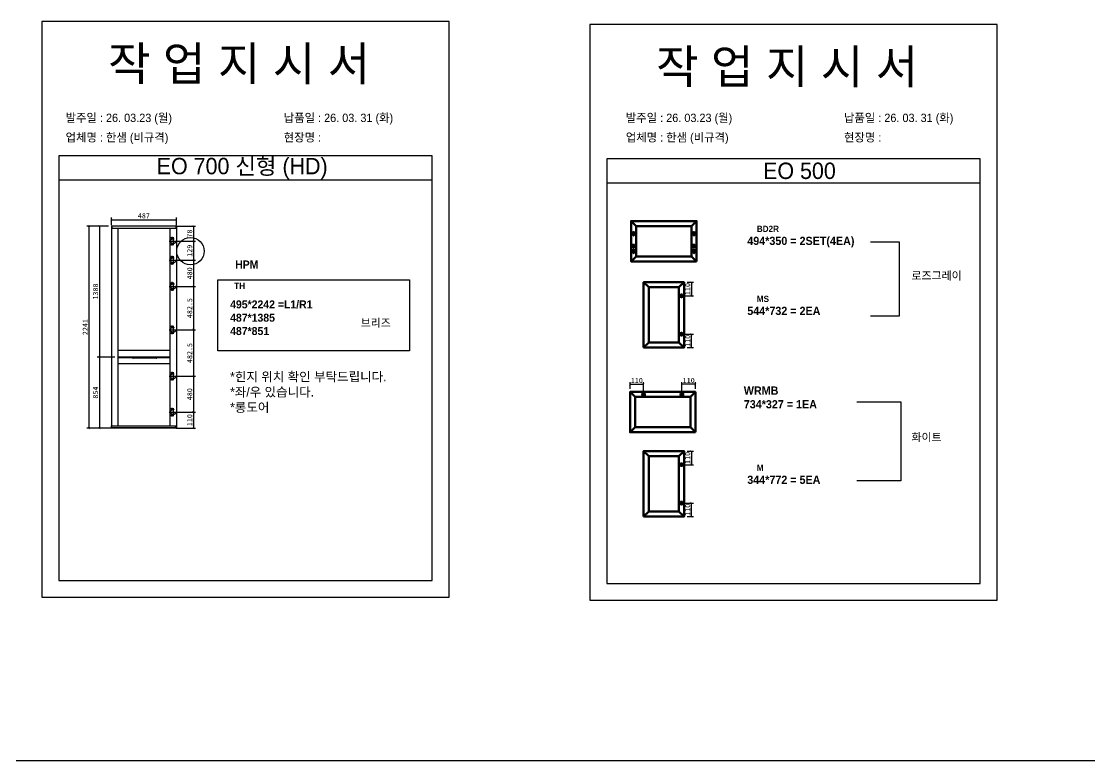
# Model space of a CAD drawing. Header units: millimetres. Extents: x -44117 to 256353, y -2095463 to 65325.
# Drawn here: x 120606 to 125802, y -809470 to -805875 of the extents above; entities that cross this region are included whole.
import ezdxf

# ---------------------------------------------------------------- set-up
doc = ezdxf.new("R2010")
doc.units = ezdxf.units.MM
doc.header["$LTSCALE"] = 10
doc.linetypes.add('CENTER', pattern=[50.8, 31.75, -6.35, 6.35, -6.35])
doc.linetypes.add('HIDDEN', pattern=[9.525, 6.35, -3.175])
doc.layers.add('CENTER', color=4, linetype='CENTER')
doc.layers.add('HIDDEN', color=3, linetype='HIDDEN')
doc.layers.add('Layer1', color=7, linetype='Continuous', lineweight=70)
doc.styles.add('MtX_Gulim', font='')
doc.styles.get('MtX_Gulim').set_extended_font_data('Gulim', bold=True)
doc.dimstyles.new('ISO-25', dxfattribs={"dimtxt": 2.5, "dimasz": 2.5, "dimexe": 1, "dimexo": 1, "dimtad": 1, "dimtxsty": 'Standard', "dimblk": 'ARCHTICK', "dimcen": 2.5, "dimadec": 0, "dimazin": 0, "dimtfac": 1, "dimtmove": 0, "dimatfit": 3, "dimfxl": 0, "dimarcsym": 0})

# ---------------------------------------------------------------- blocks, each defined once
blk = doc.blocks.new('_ArchTick')
at = {"color": 0, "linetype": 'ByBlock', "const_width": 0.15}
blk.add_lwpolyline([(-0.5, -0.5), (0.5, 0.5)], dxfattribs=at)
blk = doc.blocks.new('*D5375')
at = {"color": 0, "lineweight": -2}
for p, q in [((121358.8, -806870), (121453.4, -806870)), ((121443.4, -806870), (121443.4, -806943.6)), ((121358.8, -806943.6), (121453.4, -806943.6))]:
    blk.add_line(p, q, dxfattribs=at)
at = {"layer": 'Defpoints', "color": 0}
for p in [(121343.8, -806870), (121343.8, -806943.6), (121443.4, -806943.6)]:
    blk.add_point(p, dxfattribs=at)
at = {"color": 0, "lineweight": -2, "xscale": 10, "yscale": 10, "zscale": 10}
for p, rotation in [((121443.4, -806870), 90), ((121443.4, -806943.6), 270)]:
    blk.add_blockref('_ArchTick', p, dxfattribs=dict(at, rotation=rotation))
at = {"color": 0, "insert": (121424.6, -806906.8), "char_height": 25, "attachment_point": 5, "rotation": 90}
blk.add_mtext('78', dxfattribs=at)
blk = doc.blocks.new('*D5376')
at = {"color": 0, "lineweight": -2}
for p, q in [((121060.4, -807507), (120975.1, -807507)), ((120985.1, -807507), (120985.1, -807853)), ((121060.4, -807853), (120975.1, -807853))]:
    blk.add_line(p, q, dxfattribs=at)
at = {"layer": 'Defpoints', "color": 0}
for p in [(121075.4, -807507), (120985.1, -807853), (121075.4, -807853)]:
    blk.add_point(p, dxfattribs=at)
at = {"color": 0, "lineweight": -2, "xscale": 10, "yscale": 10, "zscale": 10}
for p, rotation in [((120985.1, -807507), 90), ((120985.1, -807853), 270)]:
    blk.add_blockref('_ArchTick', p, dxfattribs=dict(at, rotation=rotation))
at = {"color": 0, "insert": (120966.4, -807680), "char_height": 25, "attachment_point": 5, "rotation": 90}
blk.add_mtext('854', dxfattribs=at)
blk = doc.blocks.new('*D5377')
at = {"color": 0, "lineweight": -2}
for p, q in [((121358.8, -807774.9), (121453.4, -807774.9)), ((121443.4, -807774.9), (121443.4, -807853)), ((121358.8, -807853), (121453.4, -807853))]:
    blk.add_line(p, q, dxfattribs=at)
at = {"layer": 'Defpoints', "color": 0}
for p in [(121343.8, -807774.9), (121343.8, -807853), (121443.4, -807853)]:
    blk.add_point(p, dxfattribs=at)
at = {"color": 0, "lineweight": -2, "xscale": 10, "yscale": 10, "zscale": 10}
for p, rotation in [((121443.4, -807774.9), 90), ((121443.4, -807853), 270)]:
    blk.add_blockref('_ArchTick', p, dxfattribs=dict(at, rotation=rotation))
at = {"color": 0, "insert": (121424.6, -807813.9), "char_height": 25, "attachment_point": 5, "rotation": 90}
blk.add_mtext('110', dxfattribs=at)
blk = doc.blocks.new('*D5378')
at = {"color": 0, "lineweight": -2}
for p, q in [((121028.9, -806870), (120975.1, -806870)), ((120985.1, -806870), (120985.1, -807507)), ((121060.4, -807507), (120975.1, -807507))]:
    blk.add_line(p, q, dxfattribs=at)
at = {"layer": 'Defpoints', "color": 0}
for p in [(121043.9, -806870), (120985.1, -807507), (121075.4, -807507)]:
    blk.add_point(p, dxfattribs=at)
at = {"color": 0, "lineweight": -2, "xscale": 10, "yscale": 10, "zscale": 10}
for p, rotation in [((120985.1, -806870), 90), ((120985.1, -807507), 270)]:
    blk.add_blockref('_ArchTick', p, dxfattribs=dict(at, rotation=rotation))
at = {"color": 0, "insert": (120966.4, -807188.5), "char_height": 25, "attachment_point": 5, "rotation": 90}
blk.add_mtext('1388', dxfattribs=at)
blk = doc.blocks.new('*D5379')
at = {"color": 0, "lineweight": -2}
for p, q in [((121358.8, -807163.5), (121453.4, -807163.5)), ((121443.4, -807163.5), (121443.4, -807374.6)), ((121358.8, -807374.6), (121453.4, -807374.6))]:
    blk.add_line(p, q, dxfattribs=at)
at = {"layer": 'Defpoints', "color": 0}
for p in [(121343.8, -807163.5), (121343.8, -807374.6), (121443.4, -807374.6)]:
    blk.add_point(p, dxfattribs=at)
at = {"color": 0, "lineweight": -2, "xscale": 10, "yscale": 10, "zscale": 10}
for p, rotation in [((121443.4, -807163.5), 90), ((121443.4, -807374.6), 270)]:
    blk.add_blockref('_ArchTick', p, dxfattribs=dict(at, rotation=rotation))
at = {"color": 0, "insert": (121424.6, -807269), "char_height": 25, "attachment_point": 5, "rotation": 90}
blk.add_mtext('482.5', dxfattribs=at)
blk = doc.blocks.new('*D5380')
at = {"color": 0, "lineweight": -2}
for p, q in [((121358.8, -807374.6), (121453.4, -807374.6)), ((121443.4, -807374.6), (121443.4, -807600.7)), ((121358.8, -807600.7), (121453.4, -807600.7))]:
    blk.add_line(p, q, dxfattribs=at)
at = {"layer": 'Defpoints', "color": 0}
for p in [(121343.8, -807374.6), (121343.8, -807600.7), (121443.4, -807600.7)]:
    blk.add_point(p, dxfattribs=at)
at = {"color": 0, "lineweight": -2, "xscale": 10, "yscale": 10, "zscale": 10}
for p, rotation in [((121443.4, -807374.6), 90), ((121443.4, -807600.7), 270)]:
    blk.add_blockref('_ArchTick', p, dxfattribs=dict(at, rotation=rotation))
at = {"color": 0, "insert": (121424.6, -807487.6), "char_height": 25, "attachment_point": 5, "rotation": 90}
blk.add_mtext('482.5', dxfattribs=at)
blk = doc.blocks.new('*D5381')
at = {"color": 0, "lineweight": -2}
for p, q in [((121358.8, -807600.7), (121453.4, -807600.7)), ((121443.4, -807600.7), (121443.4, -807774.9)), ((121358.8, -807774.9), (121453.4, -807774.9))]:
    blk.add_line(p, q, dxfattribs=at)
at = {"layer": 'Defpoints', "color": 0}
for p in [(121343.8, -807600.7), (121343.8, -807774.9), (121443.4, -807774.9)]:
    blk.add_point(p, dxfattribs=at)
at = {"color": 0, "lineweight": -2, "xscale": 10, "yscale": 10, "zscale": 10}
for p, rotation in [((121443.4, -807600.7), 90), ((121443.4, -807774.9), 270)]:
    blk.add_blockref('_ArchTick', p, dxfattribs=dict(at, rotation=rotation))
at = {"color": 0, "insert": (121424.6, -807687.8), "char_height": 25, "attachment_point": 5, "rotation": 90}
blk.add_mtext('480', dxfattribs=at)
blk = doc.blocks.new('*D5382')
at = {"color": 0, "lineweight": -2}
for p, q in [((121358.8, -807036.6), (121453.4, -807036.6)), ((121443.4, -807036.6), (121443.4, -807163.5)), ((121358.8, -807163.5), (121453.4, -807163.5))]:
    blk.add_line(p, q, dxfattribs=at)
at = {"layer": 'Defpoints', "color": 0}
for p in [(121343.8, -807036.6), (121343.8, -807163.5), (121443.4, -807163.5)]:
    blk.add_point(p, dxfattribs=at)
at = {"color": 0, "lineweight": -2, "xscale": 10, "yscale": 10, "zscale": 10}
for p, rotation in [((121443.4, -807036.6), 90), ((121443.4, -807163.5), 270)]:
    blk.add_blockref('_ArchTick', p, dxfattribs=dict(at, rotation=rotation))
at = {"color": 0, "insert": (121424.6, -807100.1), "char_height": 25, "attachment_point": 5, "rotation": 90}
blk.add_mtext('480', dxfattribs=at)
blk = doc.blocks.new('*D5383')
at = {"color": 0, "lineweight": -2}
for p, q in [((121028.9, -806870), (120924.6, -806870)), ((120934.6, -806870), (120934.6, -807853)), ((121028.9, -807853), (120924.6, -807853))]:
    blk.add_line(p, q, dxfattribs=at)
at = {"layer": 'Defpoints', "color": 0}
for p in [(121043.9, -806870), (120934.6, -807853), (121043.9, -807853)]:
    blk.add_point(p, dxfattribs=at)
at = {"color": 0, "lineweight": -2, "xscale": 10, "yscale": 10, "zscale": 10}
for p, rotation in [((120934.6, -806870), 90), ((120934.6, -807853), 270)]:
    blk.add_blockref('_ArchTick', p, dxfattribs=dict(at, rotation=rotation))
at = {"color": 0, "insert": (120915.9, -807361.5), "char_height": 25, "attachment_point": 5, "rotation": 90}
blk.add_mtext('2241', dxfattribs=at)
blk = doc.blocks.new('*D5384')
at = {"color": 0, "lineweight": -2}
for p, q in [((121043.5, -806865.7), (121043.5, -806829.1)), ((121043.5, -806839.1), (121359.5, -806839.1)), ((121359.5, -806865.7), (121359.5, -806829.1))]:
    blk.add_line(p, q, dxfattribs=at)
at = {"layer": 'Defpoints', "color": 0}
for p in [(121359.5, -806839.1), (121043.5, -806880.7), (121359.5, -806880.7)]:
    blk.add_point(p, dxfattribs=at)
at = {"color": 0, "lineweight": -2, "xscale": 10, "yscale": 10, "zscale": 10, "rotation": 180}
blk.add_blockref('_ArchTick', (121043.5, -806839.1), dxfattribs=at)
at = {"color": 0, "lineweight": -2, "xscale": 10, "yscale": 10, "zscale": 10}
blk.add_blockref('_ArchTick', (121359.5, -806839.1), dxfattribs=at)
at = {"color": 0, "insert": (121201.5, -806820.3), "char_height": 25, "attachment_point": 5}
blk.add_mtext('487', dxfattribs=at)
blk = doc.blocks.new('*D5385')
at = {"color": 0, "lineweight": -2}
for p, q in [((121358.8, -806943.6), (121453.4, -806943.6)), ((121443.4, -806943.6), (121443.4, -807036.6)), ((121358.8, -807036.6), (121453.4, -807036.6))]:
    blk.add_line(p, q, dxfattribs=at)
at = {"layer": 'Defpoints', "color": 0}
for p in [(121343.8, -806943.6), (121343.8, -807036.6), (121443.4, -807036.6)]:
    blk.add_point(p, dxfattribs=at)
at = {"color": 0, "lineweight": -2, "xscale": 10, "yscale": 10, "zscale": 10}
for p, rotation in [((121443.4, -806943.6), 90), ((121443.4, -807036.6), 270)]:
    blk.add_blockref('_ArchTick', p, dxfattribs=dict(at, rotation=rotation))
at = {"color": 0, "insert": (121424.6, -806990.1), "char_height": 25, "attachment_point": 5, "rotation": 90}
blk.add_mtext('129', dxfattribs=at)
blk = doc.blocks.new('*D5387')
at = {"color": 0, "lineweight": -2}
for p, q in [((123566.4, -807661.4), (123566.4, -807629.7)), ((123566.4, -807639.7), (123632.2, -807639.7)), ((123632.2, -807673.9), (123632.2, -807629.7))]:
    blk.add_line(p, q, dxfattribs=at)
at = {"layer": 'Defpoints', "color": 0}
for p in [(123632.2, -807639.7), (123566.4, -807676.4), (123632.2, -807688.9)]:
    blk.add_point(p, dxfattribs=at)
at = {"color": 0, "lineweight": -2, "xscale": 10, "yscale": 10, "zscale": 10, "rotation": 180}
blk.add_blockref('_ArchTick', (123566.4, -807639.7), dxfattribs=at)
at = {"color": 0, "lineweight": -2, "xscale": 10, "yscale": 10, "zscale": 10}
blk.add_blockref('_ArchTick', (123632.2, -807639.7), dxfattribs=at)
at = {"color": 0, "insert": (123599.3, -807621), "char_height": 25, "attachment_point": 5}
blk.add_mtext('110', dxfattribs=at)
blk = doc.blocks.new('*D5388')
at = {"color": 0, "lineweight": -2}
for p, q in [((123818.7, -807673.9), (123818.7, -807629.7)), ((123884.4, -807639.7), (123818.7, -807639.7)), ((123884.4, -807661.4), (123884.4, -807629.7))]:
    blk.add_line(p, q, dxfattribs=at)
at = {"layer": 'Defpoints', "color": 0}
for p in [(123818.7, -807639.7), (123818.7, -807688.9), (123884.4, -807676.4)]:
    blk.add_point(p, dxfattribs=at)
at = {"color": 0, "lineweight": -2, "xscale": 10, "yscale": 10, "zscale": 10, "rotation": 180}
blk.add_blockref('_ArchTick', (123818.7, -807639.7), dxfattribs=at)
at = {"color": 0, "lineweight": -2, "xscale": 10, "yscale": 10, "zscale": 10}
blk.add_blockref('_ArchTick', (123884.4, -807639.7), dxfattribs=at)
at = {"color": 0, "insert": (123851.5, -807621), "char_height": 25, "attachment_point": 5}
blk.add_mtext('110', dxfattribs=at)
blk = doc.blocks.new('*D5389')
at = {"color": 0, "lineweight": -2}
for p, q in [((123843.8, -807964.9), (123875.4, -807964.9)), ((123865.4, -807964.9), (123865.4, -808030.6)), ((123831.2, -808030.6), (123875.4, -808030.6))]:
    blk.add_line(p, q, dxfattribs=at)
at = {"layer": 'Defpoints', "color": 0}
for p in [(123828.8, -807964.9), (123816.2, -808030.6), (123865.4, -808030.6)]:
    blk.add_point(p, dxfattribs=at)
at = {"color": 0, "lineweight": -2, "xscale": 10, "yscale": 10, "zscale": 10}
for p, rotation in [((123865.4, -807964.9), 90), ((123865.4, -808030.6), 270)]:
    blk.add_blockref('_ArchTick', p, dxfattribs=dict(at, rotation=rotation))
at = {"color": 0, "insert": (123846.7, -807997.7), "char_height": 25, "attachment_point": 5, "rotation": 90}
blk.add_mtext('110', dxfattribs=at)
blk = doc.blocks.new('*D5390')
at = {"color": 0, "lineweight": -2}
for p, q in [((123831.2, -808217.1), (123875.4, -808217.1)), ((123865.4, -808282.8), (123865.4, -808217.1)), ((123843.8, -808282.8), (123875.4, -808282.8))]:
    blk.add_line(p, q, dxfattribs=at)
at = {"layer": 'Defpoints', "color": 0}
for p in [(123816.2, -808217.1), (123865.4, -808217.1), (123828.8, -808282.8)]:
    blk.add_point(p, dxfattribs=at)
at = {"color": 0, "lineweight": -2, "xscale": 10, "yscale": 10, "zscale": 10}
for p, rotation in [((123865.4, -808217.1), 90), ((123865.4, -808282.8), 270)]:
    blk.add_blockref('_ArchTick', p, dxfattribs=dict(at, rotation=rotation))
at = {"color": 0, "insert": (123846.7, -808250), "char_height": 25, "attachment_point": 5, "rotation": 90}
blk.add_mtext('110', dxfattribs=at)
blk = doc.blocks.new('*D5391')
at = {"color": 0, "lineweight": -2}
for p, q in [((123843.8, -807143.6), (123875.4, -807143.6)), ((123865.4, -807143.6), (123865.4, -807209.3)), ((123831.2, -807209.3), (123875.4, -807209.3))]:
    blk.add_line(p, q, dxfattribs=at)
at = {"layer": 'Defpoints', "color": 0}
for p in [(123828.8, -807143.6), (123816.2, -807209.3), (123865.4, -807209.3)]:
    blk.add_point(p, dxfattribs=at)
at = {"color": 0, "lineweight": -2, "xscale": 10, "yscale": 10, "zscale": 10}
for p, rotation in [((123865.4, -807143.6), 90), ((123865.4, -807209.3), 270)]:
    blk.add_blockref('_ArchTick', p, dxfattribs=dict(at, rotation=rotation))
at = {"color": 0, "insert": (123846.7, -807176.4), "char_height": 25, "attachment_point": 5, "rotation": 90}
blk.add_mtext('110', dxfattribs=at)
blk = doc.blocks.new('*D5392')
at = {"color": 0, "lineweight": -2}
for p, q in [((123831.2, -807395.8), (123875.4, -807395.8)), ((123865.4, -807461.5), (123865.4, -807395.8)), ((123843.8, -807461.5), (123875.4, -807461.5))]:
    blk.add_line(p, q, dxfattribs=at)
at = {"layer": 'Defpoints', "color": 0}
for p in [(123816.2, -807395.8), (123865.4, -807395.8), (123828.8, -807461.5)]:
    blk.add_point(p, dxfattribs=at)
at = {"color": 0, "lineweight": -2, "xscale": 10, "yscale": 10, "zscale": 10}
for p, rotation in [((123865.4, -807395.8), 90), ((123865.4, -807461.5), 270)]:
    blk.add_blockref('_ArchTick', p, dxfattribs=dict(at, rotation=rotation))
at = {"color": 0, "insert": (123846.7, -807428.6), "char_height": 25, "attachment_point": 5, "rotation": 90}
blk.add_mtext('110', dxfattribs=at)

msp = doc.modelspace()

# ---------------------------------------------------------------- linework, layer by layer
for p, q in [((122603.78577, -806529.20425), (120788.28538, -806529.20425)), ((125269.32454, -806543.7428), (123453.82415, -806543.7428)), ((122603.78577, -806647.09389), (120788.28538, -806647.09389)), ((125269.32454, -806661.63243), (123453.82415, -806661.63243)), ((121043.49676, -806870.38805), (121043.49676, -807852.64582)), ((121043.49676, -806870.38805), (121043.49676, -806880.68723)), ((121359.46984, -806871.02709), (121043.49676, -806871.02709)), ((121359.11481, -806870.03302), (121043.85178, -806870.03302)), ((121045.27189, -806870.03302), (121045.27189, -806880.68723)), ((121357.69471, -806870.03302), (121357.69471, -806880.68723)), ((121359.46984, -806870.38805), (121359.46984, -806880.68723)), ((121043.49676, -806880.68723), (121359.46984, -806880.68723)), ((121075.44909, -806880.68723), (121075.44909, -807842.34664)), ((121327.5175, -806880.68723), (121327.5175, -807842.34664)), ((121359.46984, -806880.68723), (121359.46984, -807852.64582)), ((121043.49676, -807842.34664), (121359.46984, -807842.34664)), ((121043.49676, -807852.64582), (121043.49676, -807842.34664)), ((121359.46984, -807852.00677), (121043.49676, -807852.00677)), ((121359.11481, -807853.00085), (121043.85178, -807853.00085)), ((121045.27189, -807853.00085), (121045.27189, -807842.34664)), ((121357.69471, -807853.00085), (121357.69471, -807842.34664)), ((121359.46984, -807852.64582), (121359.46984, -807842.34664))]:
    msp.add_line(p, q)
at = {"ltscale": 10}
for p, q in [((121327.5175, -807475.88073), (121075.44909, -807475.88073)), ((121327.5175, -807506.97879), (121075.44909, -807506.97879)), ((121075.44909, -807508.71736), (121146.8093, -807508.71736)), ((121327.5175, -807539.783), (121075.44909, -807539.783)), ((121146.8093, -807510.53122), (121146.8093, -807506.97879)), ((121263.25781, -807512.66137), (121148.93946, -807512.66137)), ((121265.38797, -807510.53122), (121265.38797, -807506.97879)), ((121265.38797, -807508.71736), (121327.5175, -807508.71736))]:
    msp.add_line(p, q, dxfattribs=at)
at = {"color": 1}
msp.add_line((104053.93808, -809469.93767), (196323.08494, -809469.93767), dxfattribs=at)
msp.add_line((104053.93808, -809469.93767), (196323.08494, -809469.93767), dxfattribs=at)
for points in [[(120705.76263, -808675.77444), (122686.30851, -808675.77444), (122686.30851, -805874.71669), (120705.76263, -805874.71669)], [(123371.30141, -808690.31298), (125351.84729, -808690.31298), (125351.84729, -805889.25523), (123371.30141, -805889.25523)], [(121561.62437, -807131.52756), (122494.0459, -807131.52756), (122494.0459, -807476.22595), (121561.62437, -807476.22595)]]:
    msp.add_lwpolyline(points, close=True)
for points in [[(120788.28538, -806529.20425), (120788.28538, -808593.25169), (122603.78577, -808593.25169), (122603.78577, -806529.20425)], [(123453.82415, -806543.7428), (123453.82415, -808607.79024), (125269.32454, -808607.79024), (125269.32454, -806543.7428)], [(124736.1483, -806947.41875), (124875.0196, -806947.41875), (124875.0196, -807308.48411), (124736.1483, -807308.48411)], [(124668.69653, -807725.09799), (124882.9551, -807725.09799), (124882.9551, -808109.96985), (124668.69653, -808109.96985)]]:
    msp.add_lwpolyline(points)
msp.add_circle((121427.98555, -806992.10451), 66.64582, dxfattribs=at)
for centre, start, end in [((121043.85178, -806870.38805), 90, 180), ((121359.11481, -806870.38805), 0, 90), ((121043.85178, -807852.64582), 180, 270), ((121359.11481, -807852.64582), 270, 0)]:
    msp.add_arc(centre, 0.35503, start, end)
at = {"ltscale": 10}
for centre, start, end in [((121148.93946, -807510.53122), 180, 270), ((121263.25781, -807510.53122), 270, 0)]:
    msp.add_arc(centre, 2.13016, start, end, dxfattribs=at)
at = {"layer": 'CENTER'}
for p, q in [((121331.77781, -806927.6286), (121342.42859, -806927.6286)), ((121337.1032, -806922.30321), (121337.1032, -806932.95398)), ((121343.8487, -806924.23976), (121343.8487, -806962.96975)), ((121324.4837, -806943.60476), (121363.21369, -806943.60476)), ((121331.77781, -806959.58093), (121342.42859, -806959.58093)), ((121337.1032, -806954.25554), (121337.1032, -806964.90632)), ((121331.77781, -807020.66848), (121342.42859, -807020.66848)), ((121337.1032, -807015.34309), (121337.1032, -807025.99387)), ((121343.8487, -807017.27965), (121343.8487, -807056.00964)), ((121324.4837, -807036.64465), (121363.21369, -807036.64465)), ((121331.77781, -807052.62082), (121342.42859, -807052.62082)), ((121337.1032, -807047.29543), (121337.1032, -807057.94621)), ((121324.4837, -807163.46627), (121363.21369, -807163.46627)), ((121331.77781, -807147.49011), (121342.42859, -807147.49011)), ((121331.77781, -807179.44244), (121342.42859, -807179.44244)), ((121337.1032, -807142.16472), (121337.1032, -807152.81549)), ((121337.1032, -807174.11705), (121337.1032, -807184.76783)), ((121343.8487, -807144.10127), (121343.8487, -807182.83126)), ((121324.4837, -807374.58153), (121363.21369, -807374.58153)), ((121331.77781, -807358.60536), (121342.42859, -807358.60536)), ((121331.77781, -807390.5577), (121342.42859, -807390.5577)), ((121337.1032, -807353.27997), (121337.1032, -807363.93075)), ((121337.1032, -807385.23231), (121337.1032, -807395.88308)), ((121343.8487, -807355.21653), (121343.8487, -807393.94652)), ((121324.4837, -807600.69245), (121363.21369, -807600.69245)), ((121331.77781, -807584.71628), (121342.42859, -807584.71628)), ((121337.1032, -807579.39089), (121337.1032, -807590.04167)), ((121343.8487, -807581.32745), (121343.8487, -807620.05744)), ((121331.77781, -807616.66862), (121342.42859, -807616.66862)), ((121337.1032, -807611.34323), (121337.1032, -807621.994)), ((121331.77781, -807758.91898), (121342.42859, -807758.91898)), ((121337.1032, -807753.59359), (121337.1032, -807764.24437)), ((121343.8487, -807755.53015), (121343.8487, -807794.26014)), ((121324.4837, -807774.89515), (121363.21369, -807774.89515)), ((121331.77781, -807790.87132), (121342.42859, -807790.87132)), ((121337.1032, -807785.54593), (121337.1032, -807796.1967))]:
    msp.add_line(p, q, dxfattribs=at)
at = {"layer": 'HIDDEN'}
for centre, radius in [((121343.8487, -806943.60476), 12.42591), ((121337.1032, -806927.6286), 2.7692), ((121337.1032, -806959.58093), 2.7692), ((121343.8487, -807036.64465), 12.42591), ((121337.1032, -807020.66848), 2.7692), ((121337.1032, -807052.62082), 2.7692), ((121343.8487, -807163.46627), 12.42591), ((121337.1032, -807147.49011), 2.7692), ((121337.1032, -807179.44244), 2.7692), ((121343.8487, -807374.58153), 12.42591), ((121337.1032, -807358.60536), 2.7692), ((121337.1032, -807390.5577), 2.7692), ((121343.8487, -807600.69245), 12.42591), ((121337.1032, -807584.71628), 2.7692), ((121337.1032, -807616.66861), 2.7692), ((121343.8487, -807774.89515), 12.42591), ((121337.1032, -807758.91898), 2.7692), ((121337.1032, -807790.87132), 2.7692)]:
    msp.add_circle(centre, radius, dxfattribs=at)
at = {"layer": 'Layer1'}
for p, q in [((123596.15745, -806870.60093), (123571.6074, -806846.05088)), ((123889.57891, -806846.05088), (123865.02886, -806870.60093)), ((123865.02886, -806870.60093), (123889.57891, -806846.05088)), ((123572.93876, -806906.61237), (123593.34777, -806906.61237)), ((123866.92537, -806906.61237), (123887.33438, -806906.61237)), ((123572.93876, -806967.35814), (123593.34777, -806967.35814)), ((123866.92537, -806967.35814), (123887.33438, -806967.35814)), ((123596.15745, -807017.90122), (123571.6074, -807042.45127)), ((123572.93876, -806992.00029), (123593.34777, -806992.00029)), ((123889.57891, -807042.45127), (123865.02886, -807017.90122)), ((123866.92537, -806992.00029), (123887.33438, -806992.00029)), ((123656.93001, -807168.10115), (123632.37996, -807143.55111)), ((123804.2303, -807168.10115), (123828.78035, -807143.55111)), ((123816.24241, -807199.0952), (123816.24241, -807219.50421)), ((123816.24241, -807405.97851), (123816.24241, -807385.56951)), ((123632.37996, -807461.52261), (123656.93001, -807436.97256)), ((123828.78035, -807461.52261), (123804.2303, -807436.97256)), ((123804.2303, -807436.97256), (123828.78035, -807461.52261)), ((123590.98646, -807700.94198), (123566.43641, -807676.39193)), ((123621.9805, -807688.92987), (123642.38951, -807688.92987)), ((123828.86382, -807688.92987), (123808.45481, -807688.92987)), ((123884.40791, -807676.39193), (123859.85786, -807700.94198)), ((123859.85786, -807700.94198), (123884.40791, -807676.39193)), ((123590.98646, -807848.24227), (123566.43641, -807872.79232)), ((123884.40791, -807872.79232), (123859.85786, -807848.24227)), ((123656.93001, -807989.42565), (123632.37996, -807964.8756)), ((123804.2303, -807989.42565), (123828.78035, -807964.8756)), ((123816.24241, -808020.4197), (123816.24241, -808040.82871)), ((123816.24241, -808227.30301), (123816.24241, -808206.894)), ((123632.37996, -808282.84711), (123656.93001, -808258.29706)), ((123828.78035, -808282.84711), (123804.2303, -808258.29706)), ((123804.2303, -808258.29706), (123828.78035, -808282.84711))]:
    msp.add_line(p, q, dxfattribs=at)
for points in [[(123889.57891, -807042.45127), (123889.57891, -806846.05088), (123571.6074, -806846.05088), (123571.6074, -807042.45127)], [(123865.02886, -807017.90122), (123865.02886, -806870.60093), (123596.15745, -806870.60093), (123596.15745, -807017.90122)], [(123583.14327, -806896.40786), (123583.14327, -806916.81687)], [(123877.12987, -806896.40786), (123877.12987, -806916.81687)], [(123583.14327, -806957.15363), (123583.14327, -806977.56264)], [(123583.14327, -806981.79578), (123583.14327, -807002.20479)], [(123877.12987, -806957.15363), (123877.12987, -806977.56264)], [(123877.12987, -806981.79578), (123877.12987, -807002.20479)], [(123632.37996, -807461.52261), (123828.78035, -807461.52261), (123828.78035, -807143.55111), (123632.37996, -807143.55111)], [(123656.93001, -807436.97256), (123804.2303, -807436.97256), (123804.2303, -807168.10115), (123656.93001, -807168.10115)], [(123826.44692, -807209.2997), (123806.03791, -807209.2997)], [(123826.44692, -807395.77401), (123806.03791, -807395.77401)], [(123884.40791, -807872.79232), (123884.40791, -807676.39193), (123566.43641, -807676.39193), (123566.43641, -807872.79232)], [(123859.85786, -807848.24227), (123859.85786, -807700.94198), (123590.98646, -807700.94198), (123590.98646, -807848.24227)], [(123632.18501, -807678.72537), (123632.18501, -807699.13437)], [(123818.65931, -807678.72537), (123818.65931, -807699.13437)], [(123632.37996, -808282.84711), (123828.78035, -808282.84711), (123828.78035, -807964.8756), (123632.37996, -807964.8756)], [(123656.93001, -808258.29706), (123804.2303, -808258.29706), (123804.2303, -807989.42565), (123656.93001, -807989.42565)], [(123826.44692, -808030.6242), (123806.03791, -808030.6242)], [(123826.44692, -808217.09851), (123806.03791, -808217.09851)]]:
    msp.add_lwpolyline(points, close=True, dxfattribs=at)
for centre in [(123583.14327, -806906.61237), (123877.12987, -806906.61237), (123583.14327, -806967.35814), (123877.12987, -806967.35814), (123583.14327, -806992.00029), (123877.12987, -806992.00029), (123816.24241, -807209.2997), (123816.24241, -807395.77401), (123632.18501, -807688.92987), (123818.65931, -807688.92987), (123816.24241, -808030.6242), (123816.24241, -808217.09851)]:
    msp.add_circle(centre, 6.803, dxfattribs=at)

# ---------------------------------------------------------------- texts
at = {"linetype": 'Continuous', "style": 'MtX_Gulim'}
for s, height, p in [('BD2R', 30.315933, (124182.71482, -806898.86752)), ('TH', 30.315933, (121641.16446, -807176.10166)), ('MS', 30.315933, (124182.71482, -807239.34675)), ('M', 30.31593, (124182.71482, -808060.67124))]:
    msp.add_text(s, height=height, dxfattribs=at).set_placement(p)
at = {"attachment_point": 1}
for s, width, gutter_width, heights, insert, char_height in [('{\\fGulim|b0|i0|c129|p50;작 업 지 시 서}', 3898.9872873, 14.7362, [-183.72574], (121027.37335, -805997.5135), 165.0454901), ('{\\fGulim|b0|i0|c129|p50;작 업 지 시 서}', 3898.9872873, 14.7362, [-183.72574], (123692.91212, -806012.05204), 165.0454901), ('\\pt11;{\\fGulim|b0|i0|c129|p50;발주일 : 26. 03.23 (월)}', 3898.9872873, 14.7362, [40.67678], (120820.81968, -806323.73819), 40.4361451), ('{\\fGulim|b0|i0|c129|p50;납품일 : 26. 03. 31 (화)}', 3898.9872873, 14.7362, [41.36774], (121881.80044, -806323.73819), 40.4361451), ('\\pt11;{\\fGulim|b0|i0|c129|p50;발주일 : 26. 03.23 (월)}', 3898.9872873, 14.7362, [40.67678], (123545.72375, -806323.73819), 40.4361451), ('{\\fGulim|b0|i0|c129|p50;납품일 : 26. 03. 31 (화)}', 3898.9872873, 14.7362, [41.36774], (124606.70452, -806323.73819), 40.4361451), ('{\\fGulim|b0|i0|c129|p50;업체명 : 한샘 (비규격)}', 3898.9872873, 14.7362, [42.57324], (120820.81968, -806418.82347), 40.4361451), ('{\\fGulim|b0|i0|c129|p50;현장명 :  }', 3898.9872873, 14.7362, [45.12049], (121881.80044, -806418.82347), 40.4361451), ('{\\fGulim|b0|i0|c129|p50;업체명 : 한샘 (비규격)}', 3898.9872873, 14.7362, [42.57324], (123545.72375, -806418.82347), 40.4361451), ('{\\fGulim|b0|i0|c129|p50;현장명 :  }', 3898.9872873, 14.7362, [45.12049], (124606.70452, -806418.82347), 40.4361451), ('{\\fGulim|b0|i0|c129|p50;EO 700 신형 (HD)}', 1882.7812357, 7.11596, [-100.28675], (121264.08537, -806538.6315), 79.6987856), ('{\\fGulim|b0|i0|c129|p50;EO 500}', 1882.7812357, 7.11596, [-81.71513], (124213.45486, -806561.59029), 79.6987856), ('{\\f굴림|b1|i0|c129|p50;494*350 = 2SET(4EA)}', 12072.7918459, 155.2668, [-50.01281], (124136.5176, -806922.23168), 39.9257485), ('{\\f굴림|b1|i0|c129|p50;HPM}', 11769.5052121, 151.36626, [-39.95246], (121645.59191, -807037.66643), 38.9227538), ('{\\f굴림|b1|i0|c129|p50;로즈그레이}', 11769.5052121, 151.36626, [-43.29899], (124935.15581, -807092.05905), 38.9227538), ('{\\f굴림|b1|i0|c129|p50;495*2242 =L1/R1\\P\\C1;487*1385\\P487*851}', 11769.5052121, 151.36626, [-173.45338], (121621.07413, -807231.59431), 38.9227538), ('{\\f굴림|b1|i0|c129|p50;544*732 = 2EA}', 12072.7918459, 155.2668, [-41.14042], (124136.5176, -807262.71091), 39.9257485), ('{\\f굴림|b1|i0|c129|p50;브리즈}', 11769.5052121, 151.36626, [-43.2475], (122256.11605, -807321.65707), 38.9227538), ('{\\fGulim|b0|i0|c129|p50;*힌지 위치 확인 부탁드립니다.\\P*좌/우 있습니다.\\P*롱도어}', 1055.7982644, 3.99038, [-205.09267], (121621.21696, -807580.24841), 44.6923083), ('{\\f굴림|b1|i0|c129|p50;WRMB\\P734*327 = 1EA}', 12072.7918459, 155.2668, [-107.84177], (124119.59533, -807650.3106), 39.9257485), ('{\\f굴림|b1|i0|c129|p50;화이트}', 11769.5052121, 151.36626, [-43.2475], (124935.15581, -807877.67379), 38.9227538), ('{\\f굴림|b1|i0|c129|p50;344*772 = 5EA}', 12072.7918459, 155.2668, [-41.14042], (124136.5176, -808084.03541), 39.9257485)]:
    msp.add_mtext_dynamic_manual_height_columns(s, width=width, gutter_width=gutter_width, heights=heights, dxfattribs=dict(at, insert=insert, char_height=char_height))

# ---------------------------------------------------------------- dimensions: what is measured, and where the dimension line sits
for base, p1, p2, text, picture, middle in [((121359.46984, -806839.05492), (121043.49676, -806880.68723), (121359.46984, -806880.68723), '487', '*D5384', (121201.4833, -806820.30492)), ((123818.65931, -807639.74962), (123884.40791, -807676.39193), (123818.65931, -807688.92987), '110', '*D5388', (123851.53361, -807620.99962))]:
    dim = msp.add_linear_dim(base=base, p1=p1, p2=p2, text=text, dimstyle='ISO-25', override={"dimscale": 10, "dimasz": 1, "dimexo": 1.5, "dimtxsty": 'Standard'})
    dim.commit()
    dim.dimension.update_dxf_attribs({"geometry": picture, "text_midpoint": middle})
for base, p1, p2, angle, text, picture, middle in [((120934.63785, -807853.00085), (121043.85178, -806870.03302), (121043.85178, -807853.00085), 90, '2241', '*D5383', (120915.88785, -807361.51693)), ((120985.11118, -807506.97879), (121043.85178, -806870.03302), (121075.44909, -807506.97879), 90, '1388', '*D5378', (120966.36118, -807188.5059)), ((121443.39418, -806943.60476), (121343.8487, -806870.03302), (121343.8487, -806943.60476), 90, '78', '*D5375', (121424.64418, -806906.81889)), ((121443.39418, -807036.64465), (121343.8487, -806943.60476), (121343.8487, -807036.64465), 90, '129', '*D5385', (121424.64418, -806990.1247)), ((121443.39418, -807163.46627), (121343.8487, -807036.64465), (121343.8487, -807163.46627), 90, '480', '*D5382', (121424.64418, -807100.05546)), ((123865.42266, -807209.2997), (123828.78035, -807143.55111), (123816.24241, -807209.2997), 90, '110', '*D5391', (123846.67266, -807176.42541)), ((121443.39418, -807374.58153), (121343.8487, -807163.46627), (121343.8487, -807374.58153), 90, '482.5', '*D5379', (121424.64418, -807269.0239)), ((121443.39418, -807600.69244), (121343.8487, -807374.58152), (121343.8487, -807600.69244), 90, '482.5', '*D5380', (121424.64418, -807487.63698)), ((123865.42266, -807395.77401), (123828.78035, -807461.52261), (123816.24241, -807395.77401), 270, '110', '*D5392', (123846.67266, -807428.64831)), ((120985.11118, -807853.00085), (121075.44909, -807506.97879), (121075.44909, -807853.00085), 90, '854', '*D5376', (120966.36118, -807679.98982)), ((121443.39418, -807774.89514), (121343.8487, -807600.69245), (121343.8487, -807774.89514), 90, '480', '*D5381', (121424.64418, -807687.79379)), ((123632.18501, -807639.74962), (123566.43641, -807676.39193), (123632.18501, -807688.92987), 180, '110', '*D5387', (123599.31071, -807620.99962)), ((121443.39418, -807853.00085), (121343.8487, -807774.89515), (121343.8487, -807853.00085), 90, '110', '*D5377', (121424.64418, -807813.948)), ((123865.42266, -808030.6242), (123828.78035, -807964.8756), (123816.24241, -808030.6242), 90, '110', '*D5389', (123846.67266, -807997.7499)), ((123865.42266, -808217.09851), (123828.78035, -808282.84711), (123816.24241, -808217.09851), 270, '110', '*D5390', (123846.67266, -808249.97281))]:
    dim = msp.add_linear_dim(base=base, p1=p1, p2=p2, angle=angle, text=text, dimstyle='ISO-25', override={"dimscale": 10, "dimasz": 1, "dimexo": 1.5, "dimtxsty": 'Standard'})
    dim.commit()
    dim.dimension.update_dxf_attribs({"geometry": picture, "text_midpoint": middle})

doc.saveas('drawing.dxf')
